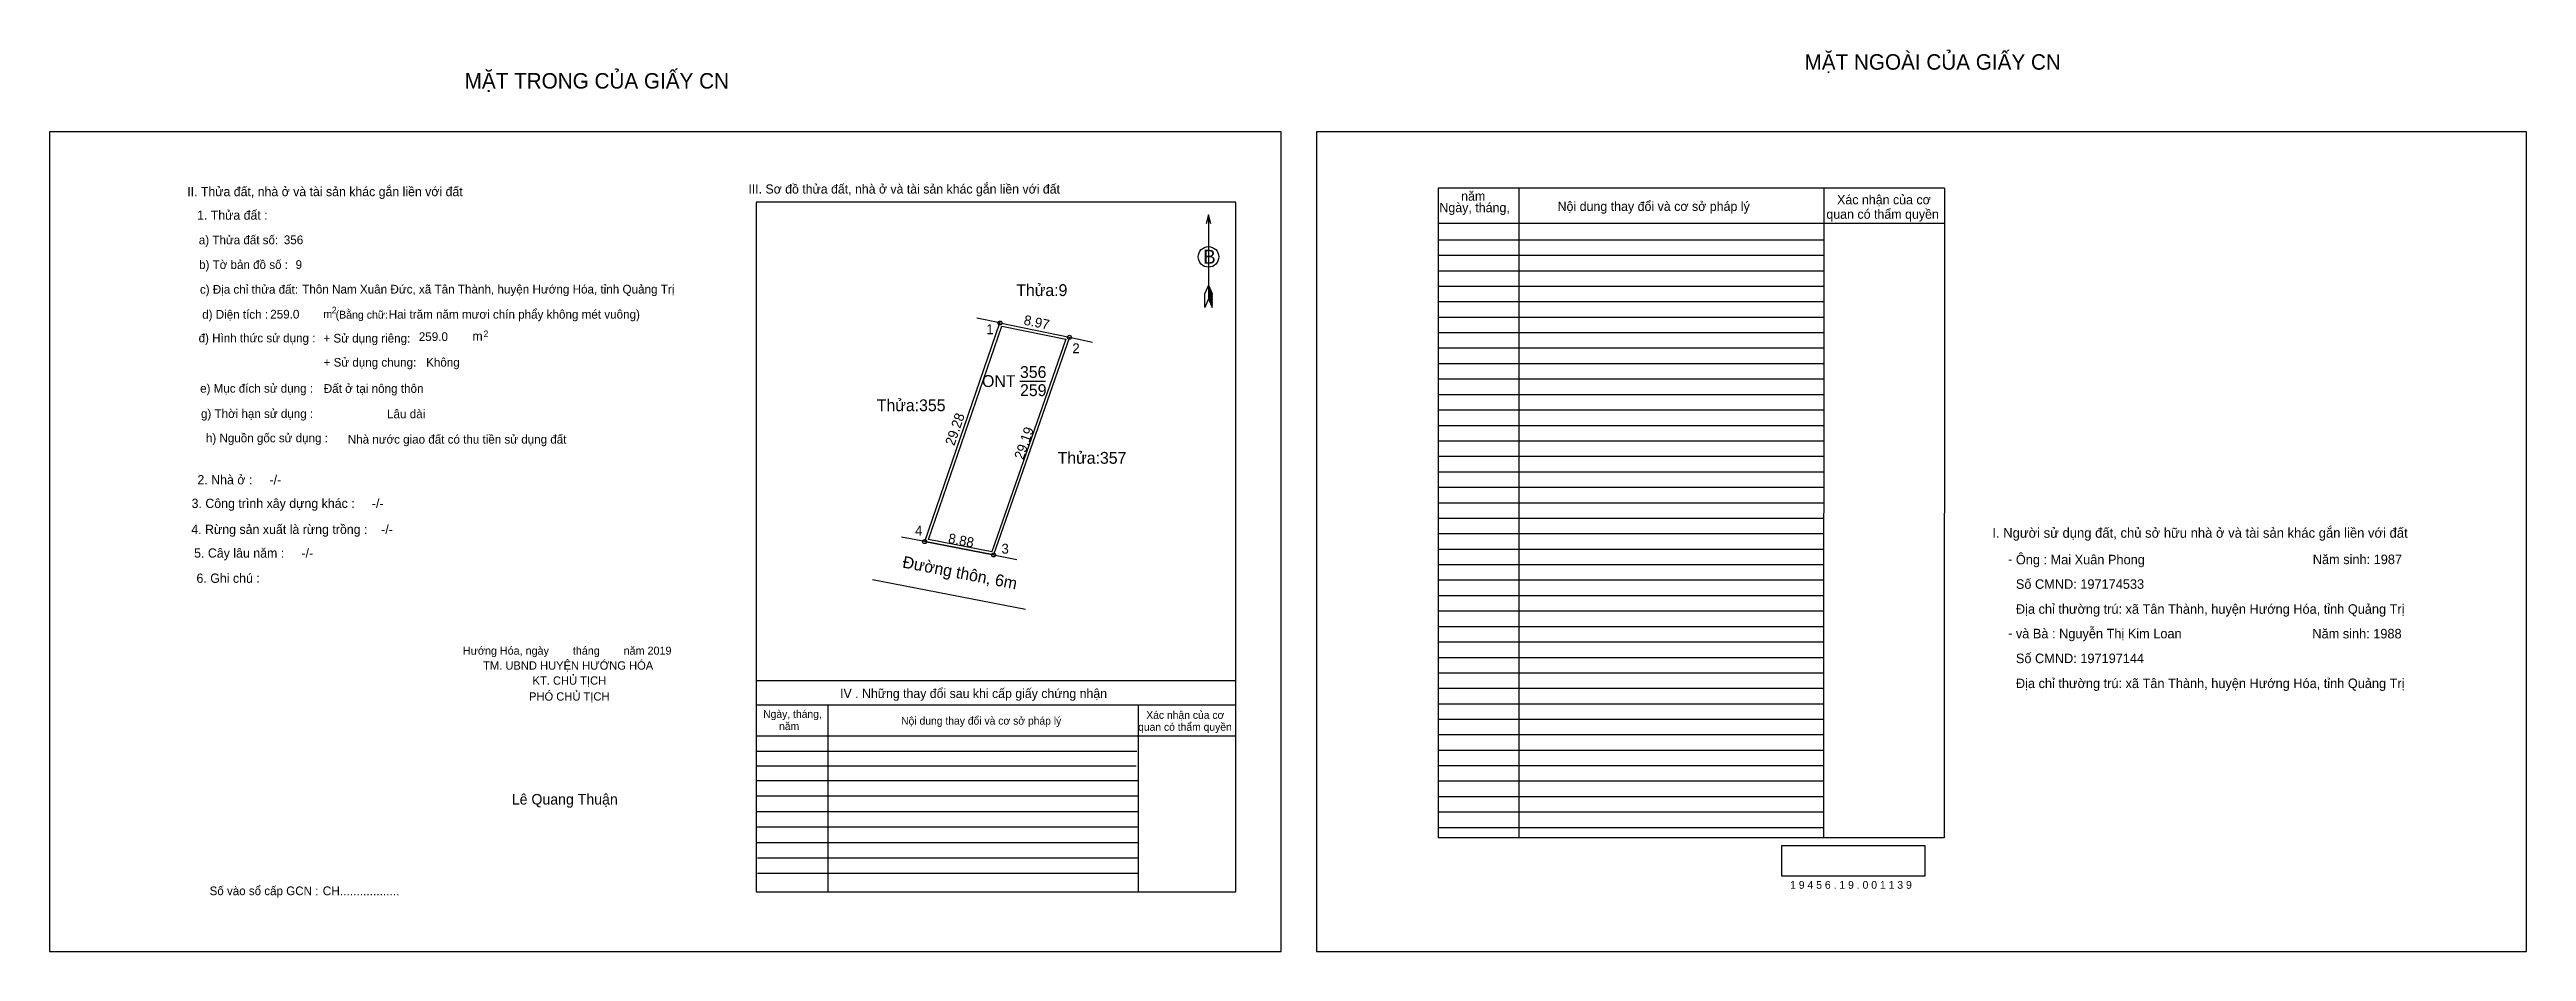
# Model space of a CAD drawing. Extents: x 539296 to 539609, y 1836892 to 1837006.
import ezdxf

# ---------------------------------------------------------------- set-up
doc = ezdxf.new("R2010")
doc.units = 0
for name, color, linetype in [('Default', 7, 'Continuous'), ('Level 1', 7, 'Continuous'), ('Level 10', 7, 'Continuous'), ('Level 11', 7, 'Continuous'), ('Level 13', 7, 'Continuous'), ('Level 27', 7, 'Continuous'), ('Level 35', 7, 'Continuous'), ('Level 36', 7, 'Continuous'), ('Level 40', 7, 'Continuous'), ('Level 49', 7, 'Continuous'), ('Level 5', 7, 'Continuous'), ('Level 52', 7, 'Continuous'), ('Level 55', 7, 'Continuous'), ('Level 6', 7, 'Continuous'), ('Level 7', 7, 'Continuous'), ('Level 8', 7, 'Continuous'), ('Level 9', 7, 'Continuous')]:
    doc.layers.add(name, color=color, linetype=linetype)

msp = doc.modelspace()

# ---------------------------------------------------------------- linework, layer by layer
at = {"layer": 'Level 1'}
for p, q in [((539295.64, 1836995.74), (539295.64, 1836995.74)), ((539456.04, 1836995.74), (539456.04, 1836995.74)), ((539442.37, 1836985.24), (539442.37, 1836974.57)), ((539441.9, 1836973.48), (539441.93, 1836975.25)), ((539442.37, 1836974.57), (539441.9, 1836973.48)), ((539442.37, 1836976.33), (539441.93, 1836975.25)), ((539442.37, 1836976.33), (539442.83, 1836975.25)), ((539442.37, 1836976.18), (539442.83, 1836975.09)), ((539442.37, 1836976.03), (539442.83, 1836974.94)), ((539442.37, 1836975.88), (539442.83, 1836974.78)), ((539442.37, 1836975.72), (539442.83, 1836974.62)), ((539442.37, 1836975.56), (539442.83, 1836974.46)), ((539442.37, 1836975.41), (539442.83, 1836974.3)), ((539442.37, 1836975.26), (539442.84, 1836974.14)), ((539442.37, 1836975.11), (539442.84, 1836973.98)), ((539442.37, 1836974.95), (539442.84, 1836973.82)), ((539442.37, 1836974.8), (539442.84, 1836973.67)), ((539442.37, 1836974.57), (539442.84, 1836973.48)), ((539442.84, 1836973.48), (539442.83, 1836975.25)), ((539451.58, 1836891.93), (539451.58, 1836891.93)), ((539609.26, 1836891.93), (539609.26, 1836891.93))]:
    msp.add_line(p, q, dxfattribs=at)
msp.add_lwpolyline([(539442.68, 1836984.1), (539442.37, 1836985.24), (539442.07, 1836984.1)], dxfattribs=at)
msp.add_circle((539442.38, 1836979.9), 1.3, dxfattribs=at)
at = {"layer": 'Level 10'}
for p in [(539424.77, 1836969.72), (539406.45, 1836943.84)]:
    msp.add_line(p, (539415.17, 1836942.15), dxfattribs=at)
for points in [[(539406.45, 1836943.84), (539415.98, 1836971.53), (539424.77, 1836969.72), (539415.17, 1836942.15)], [(539406.91, 1836944.11), (539416.21, 1836971.13), (539424.31, 1836969.46), (539414.94, 1836942.55)]]:
    msp.add_lwpolyline(points, close=True, dxfattribs=at)
at = {"layer": 'Level 11'}
for centre in [(539415.98, 1836971.53), (539424.77, 1836969.72), (539406.45, 1836943.84), (539406.45, 1836943.84), (539415.17, 1836942.15)]:
    msp.add_circle(centre, 0.25, dxfattribs=at)
at = {"layer": 'Level 27'}
for p, q in [((539415.98, 1836971.53), (539413.04, 1836972.14)), ((539424.77, 1836969.72), (539427.71, 1836969.11)), ((539406.45, 1836943.84), (539403.51, 1836944.41)), ((539415.17, 1836942.15), (539418.12, 1836941.58))]:
    msp.add_line(p, q, dxfattribs=at)
at = {"layer": 'Level 35'}
msp.add_line((539419.19, 1836935.26), (539399.82, 1836939.01), dxfattribs=at)
at = {"layer": 'Level 40'}
msp.add_lwpolyline([(539295.64, 1836891.93), (539451.58, 1836891.93), (539451.58, 1836995.74), (539295.64, 1836995.74)], close=True, dxfattribs=at)
at = {"layer": 'Level 52'}
for p, q in [((539535.57, 1836988.61), (539471.44, 1836988.61)), ((539471.44, 1836988.61), (539471.44, 1836906.31)), ((539481.66, 1836988.61), (539481.66, 1836906.31)), ((539520.28, 1836988.61), (539520.25, 1836906.31)), ((539535.57, 1836988.61), (539535.54, 1836906.31)), ((539535.57, 1836984.13), (539471.44, 1836984.13)), ((539520.28, 1836982.03), (539471.44, 1836982.03)), ((539520.28, 1836980.07), (539471.44, 1836980.07)), ((539520.28, 1836978.11), (539471.44, 1836978.11)), ((539520.28, 1836976.15), (539471.44, 1836976.15)), ((539520.28, 1836974.19), (539471.44, 1836974.19)), ((539520.27, 1836972.24), (539471.44, 1836972.24)), ((539520.27, 1836970.28), (539471.44, 1836970.28)), ((539520.27, 1836968.32), (539471.44, 1836968.32)), ((539520.27, 1836966.36), (539471.44, 1836966.36)), ((539520.27, 1836964.4), (539471.44, 1836964.4)), ((539520.27, 1836962.44), (539471.44, 1836962.44)), ((539520.27, 1836960.48), (539471.44, 1836960.48)), ((539520.27, 1836958.52), (539471.44, 1836958.52)), ((539520.27, 1836956.57), (539471.44, 1836956.57)), ((539520.27, 1836954.61), (539471.44, 1836954.61)), ((539520.27, 1836952.65), (539471.44, 1836952.65)), ((539520.27, 1836950.69), (539471.44, 1836950.69)), ((539520.27, 1836948.73), (539471.44, 1836948.73)), ((539520.27, 1836946.77), (539471.44, 1836946.77)), ((539520.26, 1836944.81), (539471.44, 1836944.81)), ((539520.26, 1836942.86), (539471.44, 1836942.86)), ((539520.26, 1836940.9), (539471.44, 1836940.9)), ((539520.26, 1836938.94), (539471.44, 1836938.94)), ((539520.26, 1836936.98), (539471.44, 1836936.98)), ((539520.26, 1836935.02), (539471.44, 1836935.02)), ((539520.26, 1836933.06), (539471.44, 1836933.06)), ((539520.26, 1836931.1), (539471.44, 1836931.1)), ((539520.26, 1836929.14), (539471.44, 1836929.14)), ((539520.26, 1836927.19), (539471.44, 1836927.19)), ((539520.26, 1836925.23), (539471.44, 1836925.23)), ((539520.26, 1836923.27), (539471.44, 1836923.27)), ((539520.26, 1836921.31), (539471.44, 1836921.31)), ((539520.26, 1836919.35), (539471.44, 1836919.35)), ((539520.25, 1836917.39), (539471.44, 1836917.39)), ((539520.25, 1836915.43), (539471.44, 1836915.43)), ((539520.25, 1836913.48), (539471.44, 1836913.48)), ((539520.25, 1836911.52), (539471.44, 1836911.52)), ((539520.25, 1836909.56), (539471.44, 1836909.56)), ((539520.25, 1836907.6), (539471.44, 1836907.6)), ((539535.54, 1836906.31), (539471.44, 1836906.31))]:
    msp.add_line(p, q, dxfattribs=at)
msp.add_lwpolyline([(539456.04, 1836891.93), (539609.26, 1836891.93), (539609.26, 1836995.74), (539456.04, 1836995.74)], close=True, dxfattribs=at)
at = {"layer": 'Level 6'}
msp.add_lwpolyline([(539514.99, 1836905.36), (539533.08, 1836905.36), (539533.08, 1836901.48), (539514.99, 1836901.48)], close=True, dxfattribs=at)
at = {"layer": 'Level 7'}
for p, q in [((539433.31, 1836917.26), (539385.11, 1836917.26)), ((539433.23, 1836915.4), (539385.11, 1836915.4)), ((539433.48, 1836913.55), (539385.11, 1836913.55)), ((539433.48, 1836911.59), (539385.11, 1836911.59)), ((539433.48, 1836909.63), (539385.11, 1836909.63)), ((539433.48, 1836907.67), (539385.11, 1836907.67)), ((539433.48, 1836905.71), (539385.11, 1836905.71)), ((539433.48, 1836903.75), (539385.26, 1836903.75)), ((539433.48, 1836901.79), (539385.26, 1836901.79))]:
    msp.add_line(p, q, dxfattribs=at)
at = {"layer": 'Level 8'}
for p, q in [((539445.83, 1836986.85), (539385.11, 1836986.85)), ((539385.11, 1836986.85), (539385.11, 1836899.49)), ((539445.83, 1836899.49), (539445.83, 1836986.85)), ((539445.83, 1836926.21), (539385.11, 1836926.21)), ((539445.83, 1836923.13), (539385.11, 1836923.13)), ((539394.17, 1836923.13), (539394.17, 1836899.49)), ((539433.48, 1836923.13), (539433.48, 1836899.49)), ((539445.83, 1836919.21), (539385.11, 1836919.21)), ((539385.11, 1836899.49), (539445.83, 1836899.49))]:
    msp.add_line(p, q, dxfattribs=at)
at = {"layer": 'Level 9'}
msp.add_line((539418.5, 1836964.17), (539421.76, 1836964.17), dxfattribs=at)

# ---------------------------------------------------------------- texts
at = {"layer": 'Default'}
for s, p in [('e) Mục đích sử dụng :', (539314.7, 1836962.7)), ('g) Thời hạn sử dụng :', (539314.81, 1836959.5)), ('h) Nguồn gốc sử dụng :', (539315.44, 1836956.42)), ('Nhà nước giao đất có thu tiền sử dụng đất', (539333.4, 1836956.25))]:
    msp.add_text(s, height=1.0988, dxfattribs=at).set_placement(p)
at = {"layer": 'Level 1'}
msp.add_text('B', height=1.76, dxfattribs=at).set_placement((539441.72, 1836979.04))
at = {"layer": 'Level 13'}
for s, p in [('ONT', (539413.71, 1836963.42)), ('356', (539418.51, 1836964.57)), ('259', (539418.52, 1836962.27))]:
    msp.add_text(s, height=1.5, dxfattribs=at).set_placement(p)
at = {"layer": 'Level 36'}
for s, p in [('Thửa:9', (539418.04, 1836974.94)), ('Thửa:355', (539400.38, 1836960.36)), ('Thửa:357', (539423.28, 1836953.7))]:
    msp.add_text(s, height=1.5, dxfattribs=at).set_placement(p)
at = {"layer": 'Level 49'}
for s, rotation, p in [('8.97', 348.3645, (539418.91, 1836971.33)), ('29.28', 71.0082, (539410.18, 1836955.9)), ('29.19', 70.8016, (539418.92, 1836954.14)), ('8.88', 349.0316, (539409.35, 1836943.69))]:
    msp.add_text(s, height=1.25, rotation=rotation, dxfattribs=at).set_placement(p)
at = {"layer": 'Level 5'}
msp.add_text('Đường thôn, 6m', height=1.5, rotation=349.0346, dxfattribs=at).set_placement((539403.55, 1836940.57))
at = {"layer": 'Level 52'}
for s, height, p in [('Ngày, tháng,', 1.1752, (539471.62, 1836985.56)), ('năm', 1.175, (539474.37, 1836987.02)), ('Nội dung thay đổi và cơ sở pháp lý', 1.1752, (539486.58, 1836985.72)), (' quan có thẩm quyền', 1.1752, (539520.18, 1836984.73)), ('Xác nhận của cơ', 1.1752, (539521.97, 1836986.56))]:
    msp.add_text(s, height=height, dxfattribs=at).set_placement(p)
at = {"layer": 'Level 55'}
for s, height, p in [('355', 0.055, (539415.92, 1836971.48)), ('355', 0.055, (539415.92, 1836971.48)), ('1', 0.2, (539415.92, 1836971.53)), ('0', 0.055, (539415.96, 1836971.48)), ('357', 0.055, (539424.71, 1836969.67)), ('2', 0.2, (539424.7, 1836969.72)), ('0', 0.055, (539424.75, 1836969.67)), ('4', 0.2, (539406.38, 1836943.84)), ('355', 0.055, (539406.39, 1836943.79)), ('355', 0.055, (539406.39, 1836943.79)), ('0', 0.055, (539406.43, 1836943.79)), ('0', 0.055, (539406.43, 1836943.79)), ('357', 0.055, (539415.11, 1836942.09)), ('3', 0.2, (539415.11, 1836942.15)), ('0', 0.055, (539415.15, 1836942.09)), ('0', 0.055, (539415.15, 1836942.09))]:
    msp.add_text(s, height=height, dxfattribs=at).set_placement(p)
at = {"layer": 'Level 6'}
for s, height, p in [('356', 1.103, (539325.3, 1836981.51)), ('9', 1.1, (539326.79, 1836978.38)), ('Thôn Nam Xuân Đức, xã Tân Thành, huyện Hướng Hóa, tỉnh Quảng Trị', 1.1047, (539327.63, 1836975.26)), ('Hai trăm năm mươi chín phẩy không mét vuông)', 1.1031, (539338.59, 1836972.08)), ('259.0', 1.103, (539323.58, 1836972.09)), ('259.0', 1.103, (539342.39, 1836969.25)), ('Đất ở tại nông thôn', 1.1047, (539330.36, 1836962.68)), ('Lâu dài', 1.105, (539338.37, 1836959.46)), ('Ông : Mai Xuân Phong', 1.2065, (539544.61, 1836940.96)), ('Năm sinh: 1987', 1.2065, (539582.2, 1836940.99)), ('Số CMND: 197174533', 1.2065, (539544.61, 1836937.86)), ('Địa chỉ thường trú: xã Tân Thành, huyện Hướng Hóa, tỉnh Quảng Trị', 1.2065, (539544.61, 1836934.7)), ('và Bà : Nguyễn Thị Kim Loan', 1.2065, (539544.61, 1836931.59)), ('Năm sinh: 1988', 1.2065, (539582.15, 1836931.58)), ('Số CMND: 197197144', 1.2065, (539544.61, 1836928.45)), ('Địa chỉ thường trú: xã Tân Thành, huyện Hướng Hóa, tỉnh Quảng Trị', 1.2065, (539544.61, 1836925.29)), ('1 9 4 5 6 . 1 9 . 0 0 1 1 3 9', 0.9872, (539516.02, 1836899.87))]:
    msp.add_text(s, height=height, dxfattribs=at).set_placement(p)
at = {"layer": 'Level 7'}
for s, height, p in [('MẶT NGOÀI CỦA GIẤY CN', 1.9586, (539517.85, 1837003.61)), ('MẶT TRONG CỦA GIẤY CN', 1.9586, (539348.2, 1837001.22)), ('II. Thửa đất, nhà ở và tài sản khác gắn liền với đất', 1.1653, (539313.07, 1836987.59)), ('III. Sơ đồ thửa đất, nhà ở và tài sản khác gắn liền với đất', 1.1653, (539384.12, 1836987.92)), ('1. Thửa đất :', 1.1653, (539314.32, 1836984.61)), ('a) Thửa đất số:', 1.0988, (539314.54, 1836981.5)), ('b) Tờ bản đồ số :', 1.0988, (539314.57, 1836978.37)), ('c) Địa chỉ thửa đất:', 1.0988, (539314.68, 1836975.24)), ('2', 0.832, (539331.36, 1836972.75)), ('(Bằng chữ:', 0.999, (539331.86, 1836972.08)), ('đ) Hình thức sử dụng :', 1.0988, (539314.51, 1836969.08)), ('d) Diện tích :', 1.0988, (539314.97, 1836972.07)), ('+ Sử dụng riêng:', 1.0988, (539330.32, 1836969.05)), ('m', 0.999, (539330.31, 1836972.16)), ('m', 1.18, (539349.17, 1836969.27)), ('2', 0.832, (539350.58, 1836969.74)), ('+ Sử dụng chung:', 1.0988, (539330.34, 1836966)), ('Không', 1.099, (539343.32, 1836966)), ('2. Nhà ở :     -/-', 1.172, (539314.36, 1836951.09)), ('3. Công trình xây dựng khác :     -/-', 1.172, (539313.62, 1836948.1)), ('4. Rừng sản xuất là rừng trồng :    -/-', 1.172, (539313.58, 1836944.81)), ('I. Người sử dụng đất, chủ sở hữu nhà ở và tài sản khác gắn liền với đất', 1.2339, (539541.63, 1836944.33)), ('5. Cây lâu năm :     -/-', 1.172, (539313.94, 1836941.81)), ('6. Ghi chú :', 1.172, (539314.24, 1836938.62)), ('-', 1.25, (539543.61, 1836941)), ('Hướng Hóa, ngày        tháng        năm 2019', 1.0182, (539347.98, 1836929.52)), ('-', 1.25, (539543.63, 1836931.63)), ('TM. UBND HUYỆN HƯỚNG HÓA', 1.055, (539350.53, 1836927.62)), ('KT. CHỦ TỊCH', 1.055, (539356.79, 1836925.72)), ('PHÓ CHỦ TỊCH', 1.055, (539356.35, 1836923.7)), ('IV . Những thay đổi sau khi cấp giấy chứng nhận', 1.1653, (539395.74, 1836924.03)), ('Ngày, tháng,', 0.9793, (539385.99, 1836921.52)), ('năm', 0.979, (539388.01, 1836919.97)), ('Nội dung thay đổi và cơ sở pháp lý', 0.9793, (539403.46, 1836920.66)), (' quan có thẩm quyền', 0.9793, (539433.1, 1836919.88)), ('Xác nhận của cơ', 0.9793, (539434.5, 1836921.39)), ('Lê Quang Thuận', 1.3363, (539354.17, 1836910.54)), ('Số vào sổ cấp GCN :', 1.0968, (539315.9, 1836899.06)), ('CH..................', 1.1282, (539330.22, 1836899.04))]:
    msp.add_text(s, height=height, dxfattribs=at).set_placement(p)
at = {"layer": 'Level 9'}
for s, p in [('1', (539414.24, 1836970.11)), ('2', (539425.14, 1836967.7)), ('4', (539405.22, 1836944.6)), ('3', (539416.17, 1836942.32))]:
    msp.add_text(s, height=1.25, dxfattribs=at).set_placement(p)

doc.saveas('drawing.dxf')
